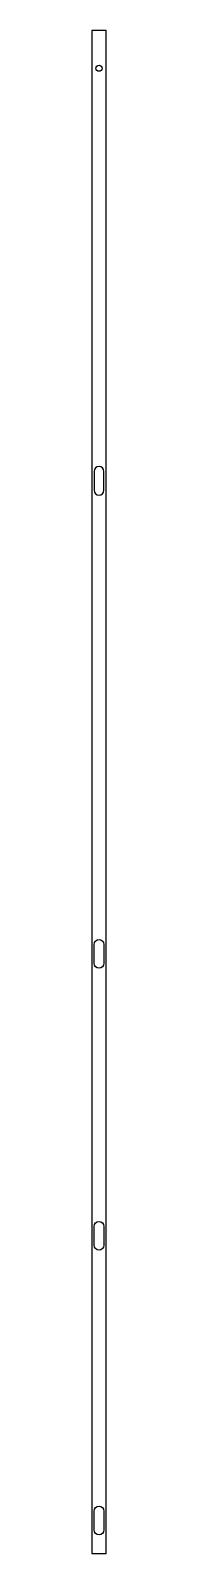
# Model space of a CAD drawing. Extents: x 0 to 15, y 0 to 1625.
import ezdxf

# ---------------------------------------------------------------- set-up
doc = ezdxf.new("R2010")
doc.units = 0
doc.layers.get('0').update_dxf_attribs({"linetype": 'CONTINUOUS'})

msp = doc.modelspace()

# ---------------------------------------------------------------- linework, layer by layer
msp.add_lwpolyline([(0, 0), (15, 0), (15, 1625), (0, 1625)], close=True)
for points in [[(12.8, 1134.45), (12.8, 1154.45, 1), (2.2, 1154.45), (2.2, 1134.45, 1)], [(2.2, 629.75), (2.2, 649.75, -1), (12.8, 649.75), (12.8, 629.75, -1)], [(2.2, 329.05), (2.2, 349.05, -1), (12.8, 349.05), (12.8, 329.05, -1)], [(2.2, 25.25), (2.2, 45.25, -1), (12.8, 45.25), (12.8, 25.25, -1)]]:
    msp.add_lwpolyline(points, format="xyb", close=True)
msp.add_circle((7.5, 1584.7), 3.25)

doc.saveas('drawing.dxf')
